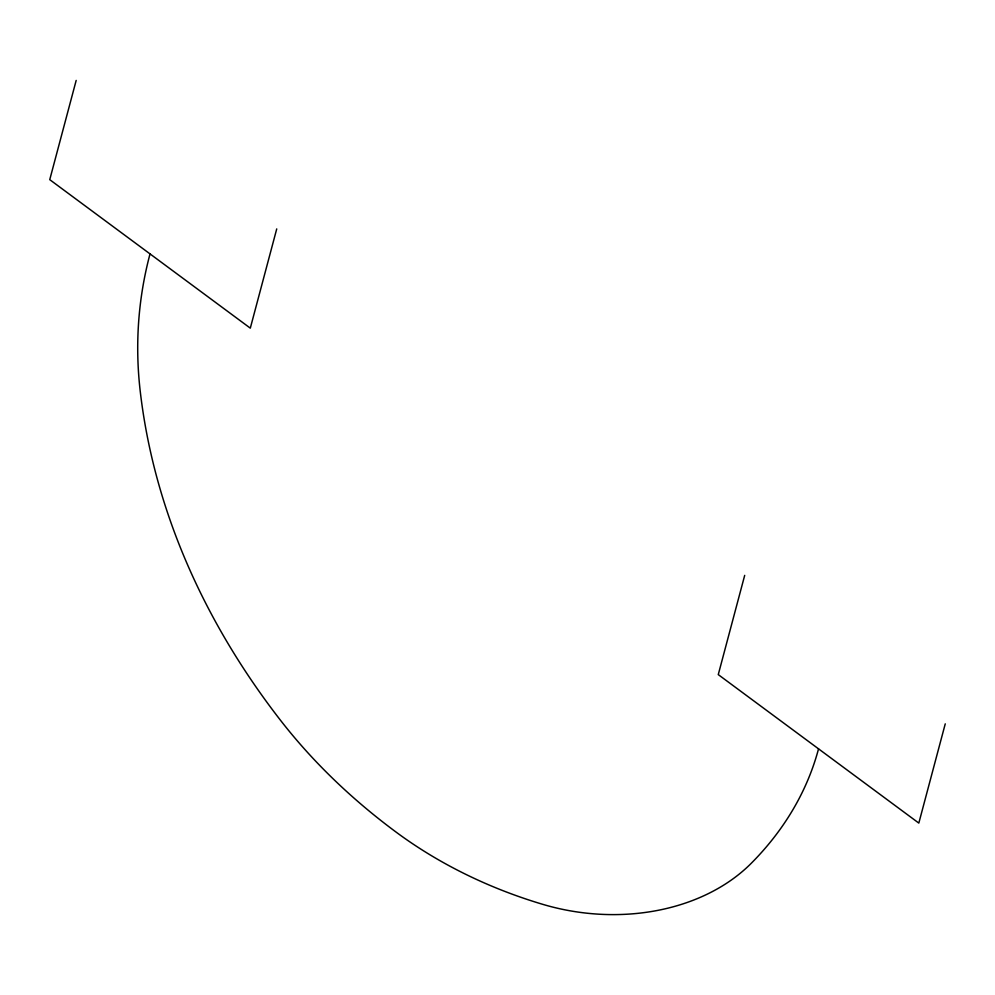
<?xml version="1.0" encoding="UTF-8"?>
<svg xmlns="http://www.w3.org/2000/svg" width="995" height="995" viewBox="0 0 995 995"><rect width="100%" height="100%" fill="white"/><g stroke="black" fill="none" stroke-linecap="round" stroke-linejoin="round"><path stroke-width="1.49" d="M76.18 80.421L49.75 179.66L250.305 328.151L276.734 228.912M744.695 575.371L718.266 674.61L918.82 823.089L945.25 723.85M818.537 748.849A400.052 305.104 8.5 0 1 751.387 863.162A189.709 144.685 8.5 0 1 542.723 904.331A400.052 305.104 8.5 0 1 396.184 832.168A626.551 477.849 8.5 0 1 280.005 719.646A946.543 721.897 8.5 0 1 140.233 391.284A626.551 477.849 8.5 0 1 150.021 253.899"/></g></svg>
